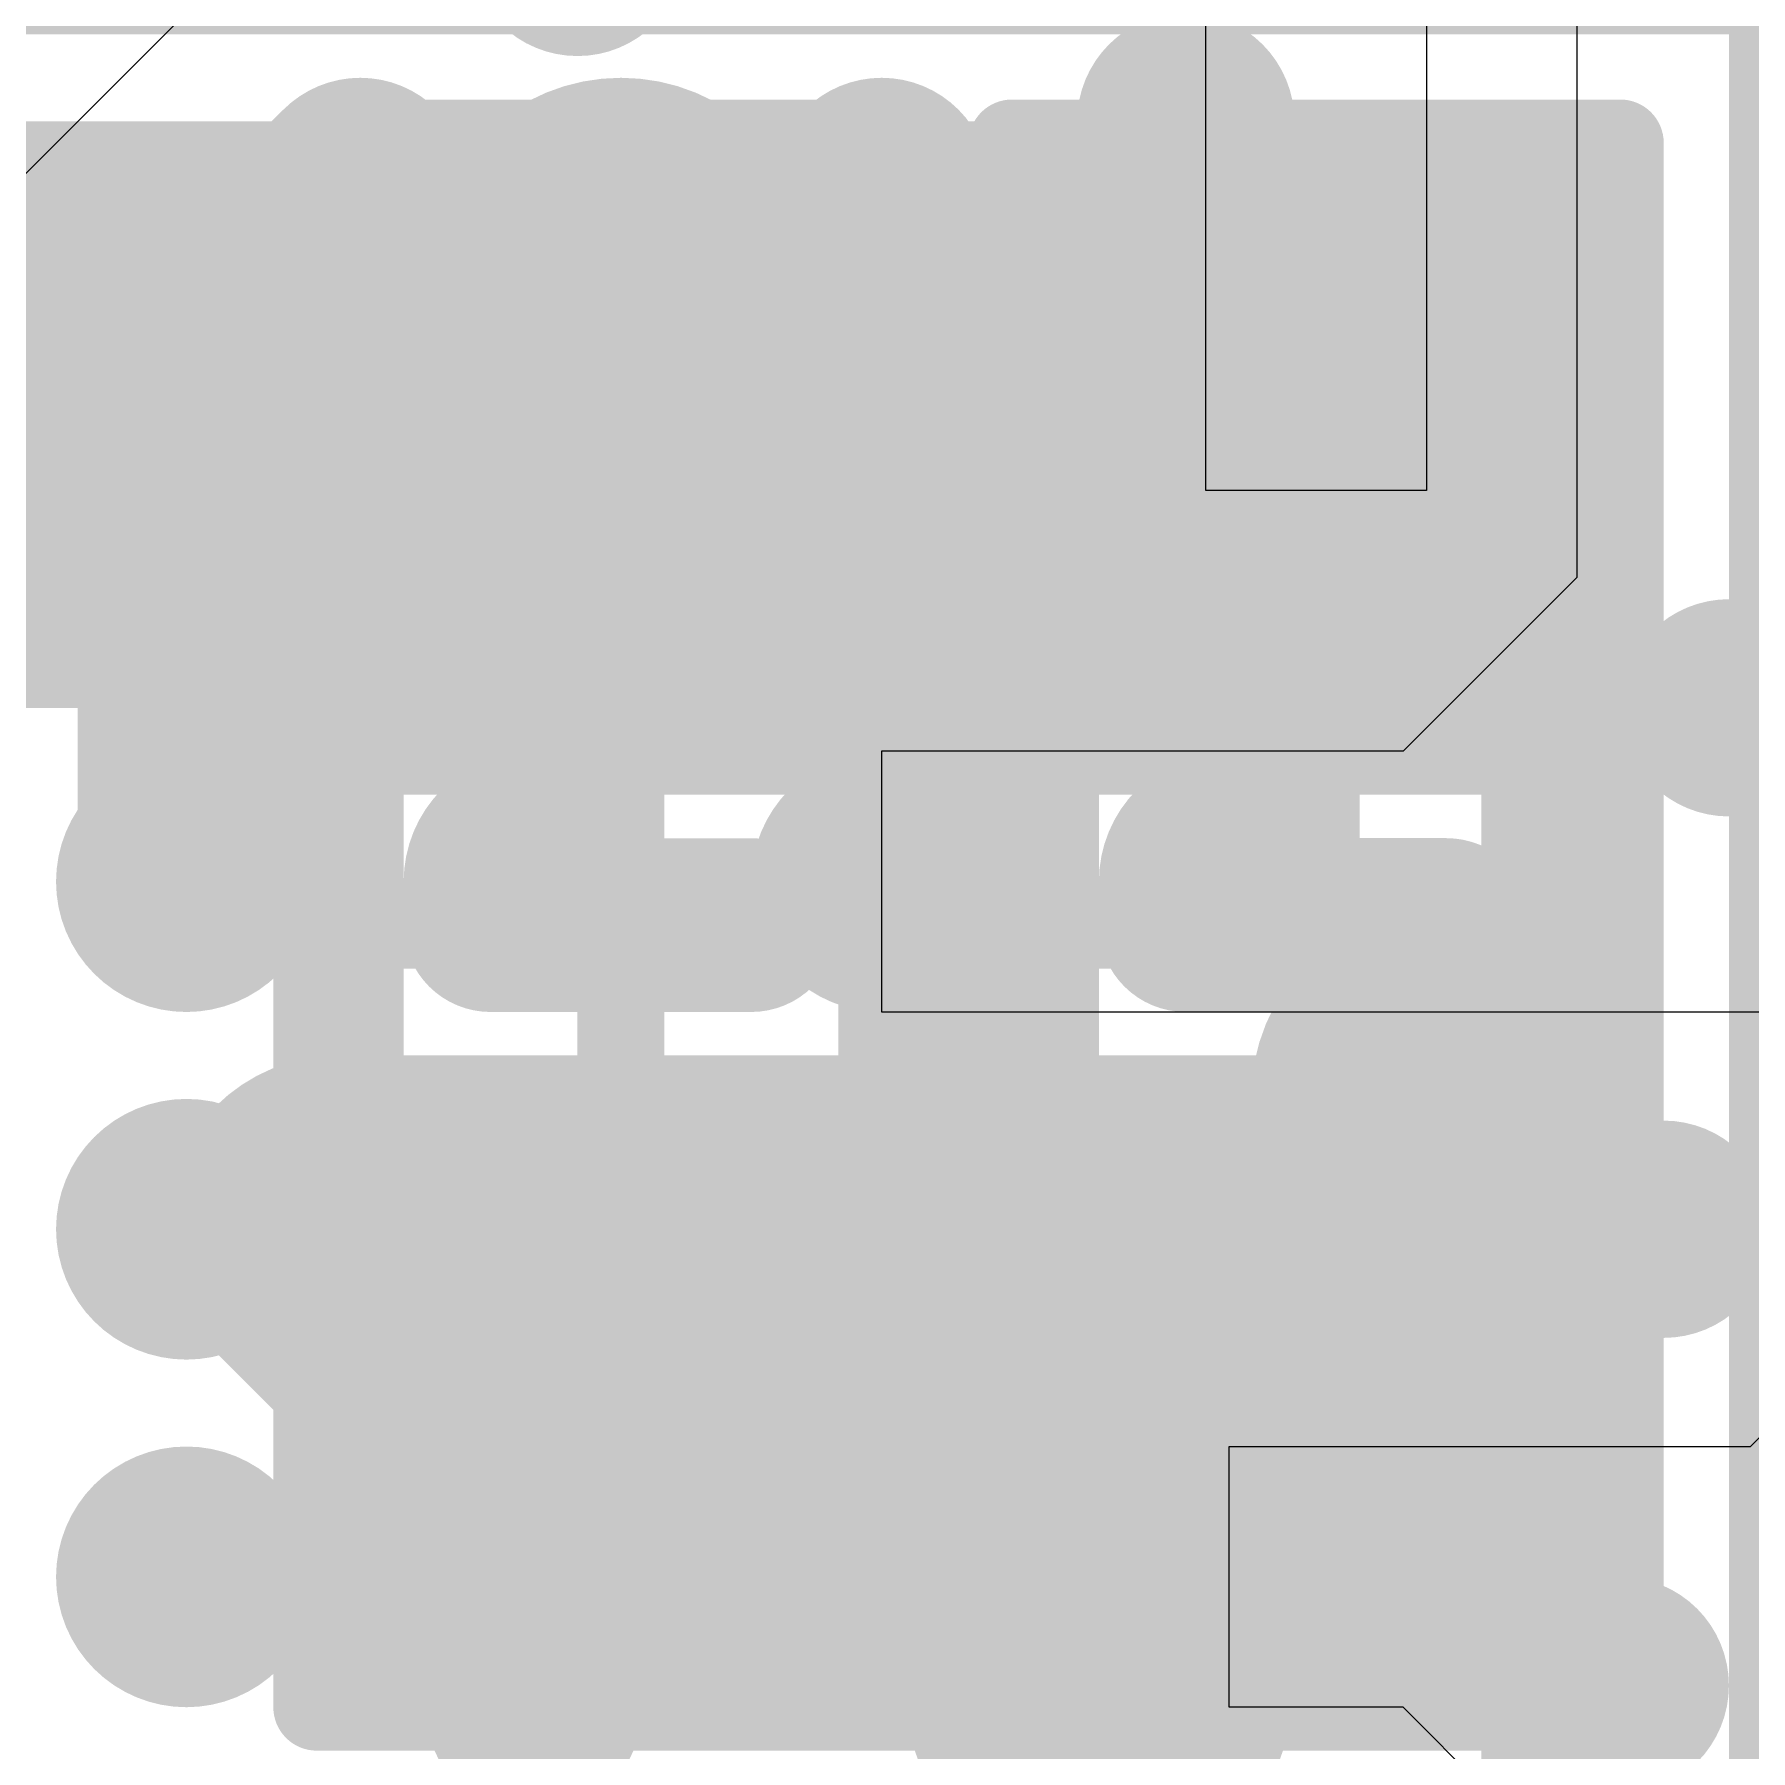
# Model space of a CAD drawing. Header units: millimetres. Extents: x 15 to 120, y 22 to 104.
# Drawn here: x 83.125 to 85.1, y 68.05 to 70.025 of the extents above; entities that cross this region are included whole.
import ezdxf

# ---------------------------------------------------------------- set-up
doc = ezdxf.new("R2010")
doc.units = ezdxf.units.MM
for name, color, linetype in [('BottomLayer', 5, 'Continuous'), ('BottomOverlay', 54, 'Continuous'), ('BottomPaste', 16, 'Continuous'), ('BottomSolder', 6, 'Continuous'), ('Mechanical13', 56, 'Continuous'), ('Mechanical15', 56, 'Continuous'), ('MultiLayer', 9, 'Continuous'), ('TopLayer', 1, 'Continuous'), ('TopOverlay', 2, 'Continuous'), ('TopPaste', 8, 'Continuous'), ('TopSolder', 216, 'Continuous')]:
    doc.layers.add(name, color=color, linetype=linetype)

msp = doc.modelspace()

# ---------------------------------------------------------------- linework, layer by layer
at = {"layer": 'BottomLayer'}
for p, q in [((84.47302384, 69.49999815999999), (84.47302384, 70.05399756)), ((84.72702384, 70.05399756), (84.72702384, 69.49999815999999)), ((84.72702384, 69.49999815999999), (84.47302384, 69.49999815999999))]:
    msp.add_line(p, q, dxfattribs=at)
for points, const_width in [([(83.06250088, 69.67500161999999, 1), (83.18749935999999, 69.67500161999999, 1)], 0.12499848), ([(83.61249978, 69.67500161999999, 1), (83.73749826, 69.67500161999999, 1)], 0.12499848), ([(83.86250181999999, 69.67500161999999, 1), (83.9875003, 69.67500161999999, 1)], 0.12499848), ([(84.41250072, 69.6500004, 1), (84.5374992, 69.6500004, 1)], 0.12499848), ([(84.66250276, 69.6500004, 1), (84.78750124, 69.6500004, 1)], 0.12499848), ([(83.80000258, 69.49998038, 1), (84.04999954, 69.49998038, 1)], 0.2499995), ([(83.80000258, 69.49998038, 1), (84.04999954, 69.49998038, 1)], 0.2499995), ([(84.35000147999999, 69.49998038, 1), (84.59999844, 69.49998038, 1)], 0.2499995), ([(84.41250072, 69.49998038, 1), (84.5374992, 69.49998038, 1)], 0.12499848), ([(84.53750681999999, 69.49998038, 1), (84.66250529999999, 69.49998038, 1)], 0.12499848), ([(84.53750681999999, 69.49998038, 1), (84.66250529999999, 69.49998038, 1)], 0.12499848), ([(84.5375246, 69.49999815999999, 1), (84.66252308, 69.49999815999999, 1)], 0.12499848), ([(83.37500216, 68.64999986, 1), (83.57500175999999, 68.64999986, 1)], 0.1999996), ([(83.41250271999999, 68.64999986, 1), (83.5375012, 68.64999986, 1)], 0.12499848), ([(83.8875005, 68.64999986, 1), (84.01249897999999, 68.64999986, 1)], 0.12499848), ([(83.52499931999999, 68.5000027, 1), (83.72499891999999, 68.5000027, 1)], 0.1999996), ([(83.52499931999999, 68.5000027, 1), (83.72499891999999, 68.5000027, 1)], 0.1999996), ([(83.70000277999999, 68.5000027, 1), (83.90000237999999, 68.5000027, 1)], 0.1999996), ([(83.84999993999999, 68.5000027, 1), (84.04999954, 68.5000027, 1)], 0.1999996), ([(84.50002149999999, 68.5000027, 1), (84.7000211, 68.5000027, 1)], 0.1999996), ([(84.50002149999999, 68.5000027, 1), (84.7000211, 68.5000027, 1)], 0.1999996), ([(84.50002404, 68.50000016, 1), (84.70002364, 68.50000016, 1)], 0.1999996)]:
    msp.add_lwpolyline(points, format="xyb", close=True, dxfattribs=dict(at, const_width=const_width))
for points, const_width in [([(82.07499967999999, 69.49998038), (83.92500106, 69.49998038)], 0.499999), ([(83.92500106, 69.49998038), (84.47499995999999, 69.49998038)], 0.499999), ([(84.47499995999999, 69.49998038), (84.60000606, 69.49998038)], 0.2499995), ([(84.60000606, 69.49998038), (84.60002383999999, 69.49999815999999)], 0.2499995), ([(83.47500196, 68.64999986), (83.62499912, 68.5000027)], 0.3999992), ([(83.62499912, 68.5000027), (83.80000258, 68.5000027)], 0.3999992), ([(83.94999974, 68.5000027), (84.6000213, 68.5000027)], 0.3999992), ([(84.6000213, 68.5000027), (84.60002383999999, 68.50000016)], 0.3999992)]:
    msp.add_lwpolyline(points, dxfattribs=dict(at, const_width=const_width))
for points in [[(83.55000308, 69.20000384), (84.05000208, 69.20000384), (83.55000308, 69.80000264), (84.05000208, 69.80000264)], [(84.35002433999999, 69.19999876), (84.85002333999999, 69.19999876), (84.35002433999999, 69.79999756), (84.85002333999999, 69.79999756)], [(83.55000308, 68.20000329999999), (84.05000208, 68.20000329999999), (83.55000308, 68.8000021), (84.05000208, 68.8000021)], [(84.35002433999999, 68.20000076), (84.85002333999999, 68.20000076), (84.35002433999999, 68.79999955999999), (84.85002333999999, 68.79999955999999)]]:
    msp.add_solid(points, dxfattribs=at)
at = {"layer": 'BottomOverlay', "const_width": 0.1999996}
for points in [[(83.65000033999999, 69.0000017), (83.94999974, 69.0000017)], [(84.45001144, 69.00002456), (84.74998543999999, 69.00002456)]]:
    msp.add_lwpolyline(points, dxfattribs=at)
at = {"layer": 'BottomOverlay', "const_width": 0.0999998}
for points in [[(83.60000044, 69.0000017, 1), (83.70000024, 69.0000017, 1)], [(83.89999983999999, 69.0000017, 1), (83.99999964, 69.0000017, 1)], [(84.40001154, 69.00002456, 1), (84.50001134, 69.00002456, 1)], [(84.69998554, 69.00002456, 1), (84.79998533999999, 69.00002456, 1)]]:
    msp.add_lwpolyline(points, format="xyb", close=True, dxfattribs=at)
at = {"layer": 'BottomPaste'}
for points in [[(83.55000308, 69.20000384), (84.05000208, 69.20000384), (83.55000308, 69.80000264), (84.05000208, 69.80000264)], [(83.55000308, 69.20000384), (84.05000208, 69.20000384), (83.55000308, 69.80000264), (84.05000208, 69.80000264)], [(84.35002433999999, 69.19999876), (84.85002333999999, 69.19999876), (84.35002433999999, 69.79999756), (84.85002333999999, 69.79999756)], [(84.35002433999999, 69.19999876), (84.85002333999999, 69.19999876), (84.35002433999999, 69.79999756), (84.85002333999999, 69.79999756)], [(83.55000308, 68.20000329999999), (84.05000208, 68.20000329999999), (83.55000308, 68.8000021), (84.05000208, 68.8000021)], [(83.55000308, 68.20000329999999), (84.05000208, 68.20000329999999), (83.55000308, 68.8000021), (84.05000208, 68.8000021)], [(84.35002433999999, 68.20000076), (84.85002333999999, 68.20000076), (84.35002433999999, 68.79999955999999), (84.85002333999999, 68.79999955999999)], [(84.35002433999999, 68.20000076), (84.85002333999999, 68.20000076), (84.35002433999999, 68.79999955999999), (84.85002333999999, 68.79999955999999)]]:
    msp.add_solid(points, dxfattribs=at)
at = {"layer": 'BottomSolder'}
for points in [[(83.50000318, 69.15000393999999), (84.10000198, 69.15000393999999), (83.50000318, 69.85000253999999), (84.10000198, 69.85000253999999)], [(83.50000318, 69.15000393999999), (84.10000198, 69.15000393999999), (83.50000318, 69.85000253999999), (84.10000198, 69.85000253999999)], [(84.30002444, 69.14999886), (84.90002324, 69.14999886), (84.30002444, 69.84999746), (84.90002324, 69.84999746)], [(84.30002444, 69.14999886), (84.90002324, 69.14999886), (84.30002444, 69.84999746), (84.90002324, 69.84999746)], [(83.50000318, 68.1500034), (84.10000198, 68.1500034), (83.50000318, 68.85000199999999), (84.10000198, 68.85000199999999)], [(83.50000318, 68.1500034), (84.10000198, 68.1500034), (83.50000318, 68.85000199999999), (84.10000198, 68.85000199999999)], [(84.30002444, 68.15000085999999), (84.90002324, 68.15000085999999), (84.30002444, 68.84999945999999), (84.90002324, 68.84999945999999)], [(84.30002444, 68.15000085999999), (84.90002324, 68.15000085999999), (84.30002444, 68.84999945999999), (84.90002324, 68.84999945999999)]]:
    msp.add_solid(points, dxfattribs=at)
at = {"layer": 'Mechanical13', "const_width": 0.0999998}
for points in [[(79.35999622, 69.7899798), (84.83999542, 69.7899798)], [(84.83999542, 64.3099806), (84.83999542, 69.7899798)], [(83.50000318, 68.4500028), (83.50000318, 69.55000314)], [(83.50000318, 69.55000314), (84.10000198, 69.55000314)], [(84.10000198, 68.4500028), (84.10000198, 69.55000314)], [(84.29999903999999, 69.54998536), (84.89999784, 69.54998536)], [(84.29999903999999, 68.45001296), (84.29999903999999, 69.54998536)], [(84.89999784, 68.45001296), (84.89999784, 69.54998536)], [(83.50000318, 68.4500028), (84.10000198, 68.4500028)], [(84.29999903999999, 68.45001296), (84.89999784, 68.45001296)]]:
    msp.add_lwpolyline(points, dxfattribs=at)
at = {"layer": 'Mechanical13', "const_width": 0.0499999}
for points in [[(84.81499674, 69.7899798, 1), (84.86499409999999, 69.7899798, 1)], [(84.81499674, 69.7899798, 1), (84.86499409999999, 69.7899798, 1)], [(83.4750045, 69.55000314, 1), (83.52500185999999, 69.55000314, 1)], [(83.4750045, 69.55000314, 1), (83.52500185999999, 69.55000314, 1)], [(84.07500329999999, 69.55000314, 1), (84.12500066, 69.55000314, 1)], [(84.07500329999999, 69.55000314, 1), (84.12500066, 69.55000314, 1)], [(84.27500035999999, 69.54998536, 1), (84.32499772, 69.54998536, 1)], [(84.27500035999999, 69.54998536, 1), (84.32499772, 69.54998536, 1)], [(84.87499916, 69.54998536, 1), (84.92499652, 69.54998536, 1)], [(84.87499916, 69.54998536, 1), (84.92499652, 69.54998536, 1)], [(83.4750045, 68.4500028, 1), (83.52500185999999, 68.4500028, 1)], [(83.4750045, 68.4500028, 1), (83.52500185999999, 68.4500028, 1)], [(84.07500329999999, 68.4500028, 1), (84.12500066, 68.4500028, 1)], [(84.07500329999999, 68.4500028, 1), (84.12500066, 68.4500028, 1)], [(84.27500035999999, 68.45001296, 1), (84.32499772, 68.45001296, 1)], [(84.27500035999999, 68.45001296, 1), (84.32499772, 68.45001296, 1)], [(84.87499916, 68.45001296, 1), (84.92499652, 68.45001296, 1)], [(84.87499916, 68.45001296, 1), (84.92499652, 68.45001296, 1)]]:
    msp.add_lwpolyline(points, format="xyb", close=True, dxfattribs=at)
at = {"layer": 'Mechanical15'}
for points, const_width in [([(79.09999674, 70.04997928), (85.0999949, 70.04997928)], 0.0499999), ([(85.0999949, 64.04998112), (85.0999949, 70.04997928)], 0.0499999), ([(83.45000327999999, 68.1000035), (83.45000327999999, 69.90000244)], 0.0999998), ([(83.45000327999999, 69.90000244), (84.15000187999999, 69.90000244)], 0.0999998), ([(84.15000187999999, 68.1000035), (84.15000187999999, 69.90000244)], 0.0999998), ([(84.25001184, 69.89999736), (84.94998504, 69.89999736)], 0.0999998), ([(84.25001184, 68.10000096), (84.25001184, 69.89999736)], 0.0999998), ([(84.94998504, 68.10000096), (84.94998504, 69.89999736)], 0.0999998), ([(83.80000258, 68.7000023), (83.80000258, 69.30000364)], 0.0999998), ([(84.60002383999999, 68.69999976), (84.60002383999999, 69.29999855999999)], 0.0999998), ([(83.50000318, 69.0000017), (84.10000198, 69.0000017)], 0.0999998), ([(84.29999903999999, 69.00002456), (84.89999784, 69.00002456)], 0.0999998), ([(83.45000327999999, 68.1000035), (84.15000187999999, 68.1000035)], 0.0999998), ([(84.25001184, 68.10000096), (84.94998504, 68.10000096)], 0.0999998)]:
    msp.add_lwpolyline(points, dxfattribs=dict(at, const_width=const_width))
for points, const_width in [([(85.08749556, 70.04997928, 1), (85.11249423999999, 70.04997928, 1)], 0.02499868), ([(85.08749556, 70.04997928, 1), (85.11249423999999, 70.04997928, 1)], 0.02499868), ([(83.4250046, 69.90000244, 1), (83.47500196, 69.90000244, 1)], 0.0499999), ([(83.4250046, 69.90000244, 1), (83.47500196, 69.90000244, 1)], 0.0499999), ([(84.1250032, 69.90000244, 1), (84.17500056, 69.90000244, 1)], 0.0499999), ([(84.1250032, 69.90000244, 1), (84.17500056, 69.90000244, 1)], 0.0499999), ([(84.22501315999999, 69.89999736, 1), (84.27501052, 69.89999736, 1)], 0.0499999), ([(84.22501315999999, 69.89999736, 1), (84.27501052, 69.89999736, 1)], 0.0499999), ([(84.92498635999999, 69.89999736, 1), (84.97498372, 69.89999736, 1)], 0.0499999), ([(84.92498635999999, 69.89999736, 1), (84.97498372, 69.89999736, 1)], 0.0499999), ([(83.7750039, 69.30000364, 1), (83.82500126, 69.30000364, 1)], 0.0499999), ([(84.57502516, 69.29999855999999, 1), (84.62502252, 69.29999855999999, 1)], 0.0499999), ([(83.4750045, 69.0000017, 1), (83.52500185999999, 69.0000017, 1)], 0.0499999), ([(84.07500329999999, 69.0000017, 1), (84.12500066, 69.0000017, 1)], 0.0499999), ([(84.27500035999999, 69.00002456, 1), (84.32499772, 69.00002456, 1)], 0.0499999), ([(84.87499916, 69.00002456, 1), (84.92499652, 69.00002456, 1)], 0.0499999), ([(83.7750039, 68.7000023, 1), (83.82500126, 68.7000023, 1)], 0.0499999), ([(84.57502516, 68.69999976, 1), (84.62502252, 68.69999976, 1)], 0.0499999), ([(83.4250046, 68.1000035, 1), (83.47500196, 68.1000035, 1)], 0.0499999), ([(83.4250046, 68.1000035, 1), (83.47500196, 68.1000035, 1)], 0.0499999), ([(84.1250032, 68.1000035, 1), (84.17500056, 68.1000035, 1)], 0.0499999), ([(84.1250032, 68.1000035, 1), (84.17500056, 68.1000035, 1)], 0.0499999), ([(84.22501315999999, 68.10000096, 1), (84.27501052, 68.10000096, 1)], 0.0499999), ([(84.22501315999999, 68.10000096, 1), (84.27501052, 68.10000096, 1)], 0.0499999), ([(84.92498635999999, 68.10000096, 1), (84.97498372, 68.10000096, 1)], 0.0499999), ([(84.92498635999999, 68.10000096, 1), (84.97498372, 68.10000096, 1)], 0.0499999)]:
    msp.add_lwpolyline(points, format="xyb", close=True, dxfattribs=dict(at, const_width=const_width))
at = {"layer": 'MultiLayer'}
for points, const_width in [([(83.68750089999999, 70.12500072, 1), (83.81249937999999, 70.12500072, 1)], 0.12499848), ([(84.38750204, 69.92500111999999, 1), (84.51250051999999, 69.92500111999999, 1)], 0.12499848), ([(83.4375014, 69.85, 1), (83.56249987999999, 69.85, 1)], 0.12499848), ([(83.68750344, 69.7500002, 1), (83.91250172, 69.7500002, 1)], 0.22499828), ([(84.03750274, 69.85, 1), (84.16250122, 69.85, 1)], 0.12499848), ([(83.06250088, 69.67500161999999, 1), (83.18749935999999, 69.67500161999999, 1)], 0.12499848), ([(83.61249978, 69.67500161999999, 1), (83.73749826, 69.67500161999999, 1)], 0.12499848), ([(83.86250181999999, 69.67500161999999, 1), (83.9875003, 69.67500161999999, 1)], 0.12499848), ([(84.41250072, 69.6500004, 1), (84.5374992, 69.6500004, 1)], 0.12499848), ([(84.66250276, 69.6500004, 1), (84.78750124, 69.6500004, 1)], 0.12499848), ([(83.23749672, 69.44998048, 1), (83.3624952, 69.44998048, 1)], 0.12499848), ([(83.63749591999999, 69.44998048, 1), (83.7624944, 69.44998048, 1)], 0.12499848), ([(85.01250205999999, 69.2500012, 1), (85.13750053999999, 69.2500012, 1)], 0.12499848), ([(83.23750179999999, 69.0500016, 1), (83.36250027999999, 69.0500016, 1)], 0.12499848), ([(83.637501, 69.0500016, 1), (83.76249947999999, 69.0500016, 1)], 0.12499848), ([(84.03749511999999, 69.04999398, 1), (84.16249359999999, 69.04999398, 1)], 0.12499848), ([(84.43749686, 69.04997874, 1), (84.56249534, 69.04997874, 1)], 0.12499848), ([(85.13747767999999, 69.04997874, 1), (85.26247615999999, 69.04997874, 1)], 0.12499848), ([(84.63750154, 68.79999955999999, 1), (84.86249982, 68.79999955999999, 1)], 0.22499828), ([(83.23749672, 68.64997953999999, 1), (83.3624952, 68.64997953999999, 1)], 0.12499848), ([(83.41250271999999, 68.64999986, 1), (83.5375012, 68.64999986, 1)], 0.12499848), ([(83.63749591999999, 68.64997953999999, 1), (83.7624944, 68.64997953999999, 1)], 0.12499848), ([(83.8875005, 68.64999986, 1), (84.01249897999999, 68.64999986, 1)], 0.12499848), ([(84.03749511999999, 68.64997953999999, 1), (84.16249359999999, 68.64997953999999, 1)], 0.12499848), ([(84.43749432, 68.64997953999999, 1), (84.5624928, 68.64997953999999, 1)], 0.12499848), ([(84.93750093999999, 68.64999986, 1), (85.06249942, 68.64999986, 1)], 0.12499848), ([(83.5875011, 68.52500137999999, 1), (83.81249937999999, 68.52500137999999, 1)], 0.22499828), ([(83.23749672, 68.24998034, 1), (83.3624952, 68.24998034, 1)], 0.12499848), ([(84.03749511999999, 68.24999303999999, 1), (84.16249359999999, 68.24999303999999, 1)], 0.12499848), ([(84.23750233999999, 68.12499964, 1), (84.46250062, 68.12499964, 1)], 0.22499828), ([(84.88750103999999, 68.12499964, 1), (85.01249951999999, 68.12499964, 1)], 0.12499848), ([(83.637501, 68.10000096, 1), (83.76249947999999, 68.10000096, 1)], 0.12499848)]:
    msp.add_lwpolyline(points, format="xyb", close=True, dxfattribs=dict(at, const_width=const_width))
at = {"layer": 'TopLayer'}
for p, q in [((83.35000094, 70.10000203999999), (83.02500031999999, 69.77500142)), ((84.90000038, 70.0999995), (84.90000038, 69.4000009)), ((84.90000038, 69.4000009), (84.70000078, 69.2000013)), ((84.70000078, 69.2000013), (84.10000198, 69.2000013)), ((84.10000198, 69.2000013), (84.10000198, 68.90000189999999)), ((84.10000198, 68.90000189999999), (85.50000172, 68.90000189999999)), ((85.09999997999999, 68.40000035999999), (85.39999938, 68.69999976)), ((84.50000118, 68.10000096), (84.50000118, 68.40000035999999)), ((84.50000118, 68.40000035999999), (85.09999997999999, 68.40000035999999)), ((84.70000078, 68.10000096), (84.50000118, 68.10000096)), ((85.40000192, 67.39999981999999), (84.70000078, 68.10000096))]:
    msp.add_line(p, q, dxfattribs=at)
for points, const_width in [([(83.29999595999999, 69.64999532), (83.50000064, 69.85)], 0.2499995), ([(84.09999436, 69.84999237999999), (84.10000198, 69.85)], 0.2499995), ([(84.09999436, 69.44998048), (84.09999436, 69.84999237999999)], 0.2499995), ([(83.29999595999999, 69.44998048), (83.29999595999999, 69.64999532)], 0.2499995), ([(83.29999595999999, 69.04997874), (83.29999595999999, 69.44998048)], 0.2499995), ([(83.29999595999999, 69.44998048), (83.69999516, 69.44998048)], 0.2499995), ([(83.69999516, 69.44998048), (84.09999436, 69.44998048)], 0.2499995), ([(84.09999436, 69.04997874), (84.09999436, 69.04999398)], 0.2499995), ([(84.09999436, 68.64997953999999), (84.49999609999999, 68.64997953999999)], 0.2499995), ([(84.49999609999999, 68.64997953999999), (84.97498118, 68.64997953999999)], 0.2499995), ([(84.97498118, 68.64997953999999), (84.97500149999999, 68.64999986)], 0.2499995), ([(84.09999436, 68.24998034), (84.09999436, 68.24999303999999)], 0.2499995), ([(83.69999516, 67.84999638), (83.69999516, 68.24998034)], 0.1999996)]:
    msp.add_lwpolyline(points, dxfattribs=dict(at, const_width=const_width))
for points, const_width in [([(83.4375014, 69.85, 1), (83.56249987999999, 69.85, 1)], 0.12499848), ([(83.4375014, 69.85, 1), (83.56249987999999, 69.85, 1)], 0.12499848), ([(84.03749511999999, 69.84999237999999, 1), (84.16249359999999, 69.84999237999999, 1)], 0.12499848), ([(84.03749511999999, 69.84999237999999, 1), (84.16249359999999, 69.84999237999999, 1)], 0.12499848), ([(84.03750274, 69.85, 1), (84.16250122, 69.85, 1)], 0.12499848), ([(84.03750274, 69.85, 1), (84.16250122, 69.85, 1)], 0.12499848), ([(83.23749672, 69.64999532, 1), (83.3624952, 69.64999532, 1)], 0.12499848), ([(83.23749672, 69.64999532, 1), (83.3624952, 69.64999532, 1)], 0.12499848), ([(83.22499737999999, 69.44998048, 1), (83.37499453999999, 69.44998048, 1)], 0.1499997), ([(83.62499658, 69.44998048, 1), (83.77499374, 69.44998048, 1)], 0.1499997), ([(84.02499578, 69.44998048, 1), (84.17499294, 69.44998048, 1)], 0.1499997), ([(84.42499751999999, 69.44998048, 1), (84.57499467999999, 69.44998048, 1)], 0.1499997), ([(83.23749672, 69.44998048, 1), (83.3624952, 69.44998048, 1)], 0.12499848), ([(83.23749672, 69.44998048, 1), (83.3624952, 69.44998048, 1)], 0.12499848), ([(83.23749672, 69.44998048, 1), (83.3624952, 69.44998048, 1)], 0.12499848), ([(83.23749672, 69.44998048, 1), (83.3624952, 69.44998048, 1)], 0.12499848), ([(83.63749591999999, 69.44998048, 1), (83.7624944, 69.44998048, 1)], 0.12499848), ([(83.63749591999999, 69.44998048, 1), (83.7624944, 69.44998048, 1)], 0.12499848), ([(83.63749591999999, 69.44998048, 1), (83.7624944, 69.44998048, 1)], 0.12499848), ([(84.03749511999999, 69.44998048, 1), (84.16249359999999, 69.44998048, 1)], 0.12499848), ([(84.03749511999999, 69.44998048, 1), (84.16249359999999, 69.44998048, 1)], 0.12499848), ([(83.22499737999999, 69.04997874, 1), (83.37499453999999, 69.04997874, 1)], 0.1499997), ([(83.62499658, 69.04997874, 1), (83.77499374, 69.04997874, 1)], 0.1499997), ([(84.02499578, 69.04997874, 1), (84.17499294, 69.04997874, 1)], 0.1499997), ([(84.42499751999999, 69.04997874, 1), (84.57499467999999, 69.04997874, 1)], 0.1499997), ([(83.23749672, 69.04997874, 1), (83.3624952, 69.04997874, 1)], 0.12499848), ([(83.637501, 69.0500016, 1), (83.76249947999999, 69.0500016, 1)], 0.12499848), ([(84.03749511999999, 69.04999398, 1), (84.16249359999999, 69.04999398, 1)], 0.12499848), ([(84.03749511999999, 69.04999398, 1), (84.16249359999999, 69.04999398, 1)], 0.12499848), ([(84.03749511999999, 69.04997874, 1), (84.16249359999999, 69.04997874, 1)], 0.12499848), ([(84.43749686, 69.04997874, 1), (84.56249534, 69.04997874, 1)], 0.12499848), ([(85.13747767999999, 69.04997874, 1), (85.26247615999999, 69.04997874, 1)], 0.12499848), ([(83.22499737999999, 68.64997953999999, 1), (83.37499453999999, 68.64997953999999, 1)], 0.1499997), ([(83.62499658, 68.64997953999999, 1), (83.77499374, 68.64997953999999, 1)], 0.1499997), ([(84.02499578, 68.64997953999999, 1), (84.17499294, 68.64997953999999, 1)], 0.1499997), ([(84.42499751999999, 68.64997953999999, 1), (84.57499467999999, 68.64997953999999, 1)], 0.1499997), ([(83.23749672, 68.64997953999999, 1), (83.3624952, 68.64997953999999, 1)], 0.12499848), ([(83.63749591999999, 68.64997953999999, 1), (83.7624944, 68.64997953999999, 1)], 0.12499848), ([(84.03749511999999, 68.64997953999999, 1), (84.16249359999999, 68.64997953999999, 1)], 0.12499848), ([(84.03749511999999, 68.64997953999999, 1), (84.16249359999999, 68.64997953999999, 1)], 0.12499848), ([(84.43749432, 68.64997953999999, 1), (84.5624928, 68.64997953999999, 1)], 0.12499848), ([(84.43749686, 68.64997953999999, 1), (84.56249534, 68.64997953999999, 1)], 0.12499848), ([(84.43749686, 68.64997953999999, 1), (84.56249534, 68.64997953999999, 1)], 0.12499848), ([(84.91248193999999, 68.64997953999999, 1), (85.03748042, 68.64997953999999, 1)], 0.12499848), ([(84.91248193999999, 68.64997953999999, 1), (85.03748042, 68.64997953999999, 1)], 0.12499848), ([(84.91250226, 68.64999986, 1), (85.03750074, 68.64999986, 1)], 0.12499848), ([(84.93750093999999, 68.64999986, 1), (85.06249942, 68.64999986, 1)], 0.12499848), ([(83.22499737999999, 68.24998034, 1), (83.37499453999999, 68.24998034, 1)], 0.1499997), ([(83.62499658, 68.24998034, 1), (83.77499374, 68.24998034, 1)], 0.1499997), ([(84.02499578, 68.24998034, 1), (84.17499294, 68.24998034, 1)], 0.1499997), ([(84.42499751999999, 68.24998034, 1), (84.57499467999999, 68.24998034, 1)], 0.1499997), ([(83.23749672, 68.24998034, 1), (83.3624952, 68.24998034, 1)], 0.12499848), ([(84.03749511999999, 68.24999303999999, 1), (84.16249359999999, 68.24999303999999, 1)], 0.12499848), ([(84.03749511999999, 68.24999303999999, 1), (84.16249359999999, 68.24999303999999, 1)], 0.12499848), ([(84.03749511999999, 68.24998034, 1), (84.16249359999999, 68.24998034, 1)], 0.12499848), ([(83.64999526, 68.24998034, 1), (83.74999505999999, 68.24998034, 1)], 0.0999998)]:
    msp.add_lwpolyline(points, format="xyb", close=True, dxfattribs=dict(at, const_width=const_width))
at = {"layer": 'TopOverlay', "const_width": 0.1499997}
for points in [[(79.29999633999999, 69.84997967999999), (84.8999953, 69.84997967999999)], [(84.8999953, 64.24998072), (84.8999953, 69.84997967999999)]]:
    msp.add_lwpolyline(points, dxfattribs=at)
at = {"layer": 'TopOverlay', "const_width": 0.07499858}
msp.add_lwpolyline([(84.86249473999999, 69.84997967999999, 1), (84.93749586, 69.84997967999999, 1)], format="xyb", close=True, dxfattribs=at)
msp.add_lwpolyline([(84.86249473999999, 69.84997967999999, 1), (84.93749586, 69.84997967999999, 1)], format="xyb", close=True, dxfattribs=at)
at = {"layer": 'TopPaste', "const_width": 0.1499997}
for points in [[(83.22499737999999, 69.44998048, 1), (83.37499453999999, 69.44998048, 1)], [(83.22499737999999, 69.44998048, 1), (83.37499453999999, 69.44998048, 1)], [(83.62499658, 69.44998048, 1), (83.77499374, 69.44998048, 1)], [(83.62499658, 69.44998048, 1), (83.77499374, 69.44998048, 1)], [(84.02499578, 69.44998048, 1), (84.17499294, 69.44998048, 1)], [(84.02499578, 69.44998048, 1), (84.17499294, 69.44998048, 1)], [(84.42499751999999, 69.44998048, 1), (84.57499467999999, 69.44998048, 1)], [(84.42499751999999, 69.44998048, 1), (84.57499467999999, 69.44998048, 1)], [(83.22499737999999, 69.04997874, 1), (83.37499453999999, 69.04997874, 1)], [(83.22499737999999, 69.04997874, 1), (83.37499453999999, 69.04997874, 1)], [(83.62499658, 69.04997874, 1), (83.77499374, 69.04997874, 1)], [(83.62499658, 69.04997874, 1), (83.77499374, 69.04997874, 1)], [(84.02499578, 69.04997874, 1), (84.17499294, 69.04997874, 1)], [(84.02499578, 69.04997874, 1), (84.17499294, 69.04997874, 1)], [(84.42499751999999, 69.04997874, 1), (84.57499467999999, 69.04997874, 1)], [(84.42499751999999, 69.04997874, 1), (84.57499467999999, 69.04997874, 1)], [(83.22499737999999, 68.64997953999999, 1), (83.37499453999999, 68.64997953999999, 1)], [(83.22499737999999, 68.64997953999999, 1), (83.37499453999999, 68.64997953999999, 1)], [(83.62499658, 68.64997953999999, 1), (83.77499374, 68.64997953999999, 1)], [(83.62499658, 68.64997953999999, 1), (83.77499374, 68.64997953999999, 1)], [(84.02499578, 68.64997953999999, 1), (84.17499294, 68.64997953999999, 1)], [(84.02499578, 68.64997953999999, 1), (84.17499294, 68.64997953999999, 1)], [(84.42499751999999, 68.64997953999999, 1), (84.57499467999999, 68.64997953999999, 1)], [(84.42499751999999, 68.64997953999999, 1), (84.57499467999999, 68.64997953999999, 1)], [(83.22499737999999, 68.24998034, 1), (83.37499453999999, 68.24998034, 1)], [(83.22499737999999, 68.24998034, 1), (83.37499453999999, 68.24998034, 1)], [(83.62499658, 68.24998034, 1), (83.77499374, 68.24998034, 1)], [(83.62499658, 68.24998034, 1), (83.77499374, 68.24998034, 1)], [(84.02499578, 68.24998034, 1), (84.17499294, 68.24998034, 1)], [(84.02499578, 68.24998034, 1), (84.17499294, 68.24998034, 1)], [(84.42499751999999, 68.24998034, 1), (84.57499467999999, 68.24998034, 1)], [(84.42499751999999, 68.24998034, 1), (84.57499467999999, 68.24998034, 1)]]:
    msp.add_lwpolyline(points, format="xyb", close=True, dxfattribs=at)
at = {"layer": 'TopSolder', "const_width": 0.10999978}
for points in [[(83.24499734, 69.44998048, 1), (83.35499458, 69.44998048, 1)], [(83.24499734, 69.44998048, 1), (83.35499458, 69.44998048, 1)], [(83.64499654, 69.44998048, 1), (83.75499377999999, 69.44998048, 1)], [(83.64499654, 69.44998048, 1), (83.75499377999999, 69.44998048, 1)], [(84.04499573999999, 69.44998048, 1), (84.15499297999999, 69.44998048, 1)], [(84.04499573999999, 69.44998048, 1), (84.15499297999999, 69.44998048, 1)], [(84.44499748, 69.44998048, 1), (84.55499472, 69.44998048, 1)], [(84.44499748, 69.44998048, 1), (84.55499472, 69.44998048, 1)], [(83.24499734, 69.04997874, 1), (83.35499458, 69.04997874, 1)], [(83.24499734, 69.04997874, 1), (83.35499458, 69.04997874, 1)], [(83.64499654, 69.04997874, 1), (83.75499377999999, 69.04997874, 1)], [(83.64499654, 69.04997874, 1), (83.75499377999999, 69.04997874, 1)], [(84.04499573999999, 69.04997874, 1), (84.15499297999999, 69.04997874, 1)], [(84.04499573999999, 69.04997874, 1), (84.15499297999999, 69.04997874, 1)], [(84.44499748, 69.04997874, 1), (84.55499472, 69.04997874, 1)], [(84.44499748, 69.04997874, 1), (84.55499472, 69.04997874, 1)], [(83.24499734, 68.64997953999999, 1), (83.35499458, 68.64997953999999, 1)], [(83.24499734, 68.64997953999999, 1), (83.35499458, 68.64997953999999, 1)], [(83.64499654, 68.64997953999999, 1), (83.75499377999999, 68.64997953999999, 1)], [(83.64499654, 68.64997953999999, 1), (83.75499377999999, 68.64997953999999, 1)], [(84.04499573999999, 68.64997953999999, 1), (84.15499297999999, 68.64997953999999, 1)], [(84.04499573999999, 68.64997953999999, 1), (84.15499297999999, 68.64997953999999, 1)], [(84.44499748, 68.64997953999999, 1), (84.55499472, 68.64997953999999, 1)], [(84.44499748, 68.64997953999999, 1), (84.55499472, 68.64997953999999, 1)], [(83.24499734, 68.24998034, 1), (83.35499458, 68.24998034, 1)], [(83.24499734, 68.24998034, 1), (83.35499458, 68.24998034, 1)], [(83.64499654, 68.24998034, 1), (83.75499377999999, 68.24998034, 1)], [(83.64499654, 68.24998034, 1), (83.75499377999999, 68.24998034, 1)], [(84.04499573999999, 68.24998034, 1), (84.15499297999999, 68.24998034, 1)], [(84.04499573999999, 68.24998034, 1), (84.15499297999999, 68.24998034, 1)], [(84.44499748, 68.24998034, 1), (84.55499472, 68.24998034, 1)], [(84.44499748, 68.24998034, 1), (84.55499472, 68.24998034, 1)]]:
    msp.add_lwpolyline(points, format="xyb", close=True, dxfattribs=at)

doc.saveas('drawing.dxf')
